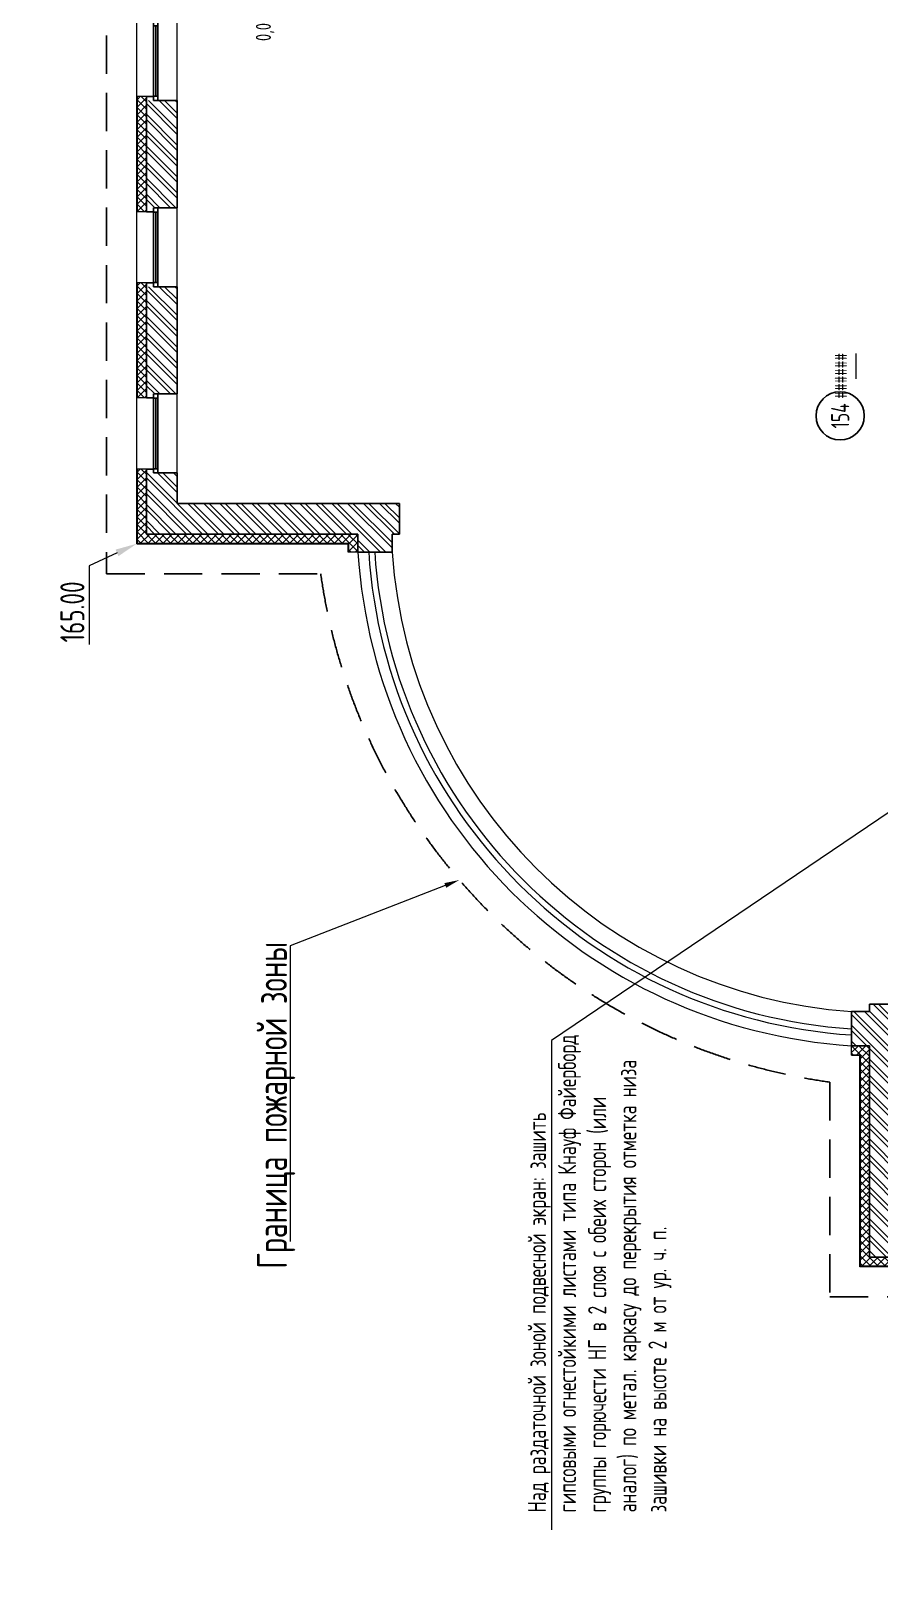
# Model space of a CAD drawing. Header units: millimetres. Extents: x -136099598 to 9192475, y 0 to 779331.
# Drawn here: x -136098870 to -136084788, y 195207 to 221073 of the extents above; entities that cross this region are included whole.
import ezdxf
from ezdxf import colors
from ezdxf.entities.mleader import LeaderData, LeaderLine
from ezdxf.enums import TextEntityAlignment as Align
from ezdxf.math import Vec2, Vec3

# ---------------------------------------------------------------- set-up
doc = ezdxf.new("R2018")
doc.units = ezdxf.units.MM
doc.header["$MEASUREMENT"] = 0
doc.linetypes.add('DASHED', pattern=[19.05, 12.7, -6.35])
doc.layers.get('0').update_dxf_attribs({"color": 250, "lineweight": 9})
doc.layers.add('АР_Выноски_пожарная зона', color=7, linetype='Continuous', lineweight=5, true_color=0xdb0000)
doc.layers.add('АР_Граница ПБ', color=7, linetype='Continuous', lineweight=80, true_color=0xf60404)
for name, color, linetype, lineweight in [('АР_Маркер экспликации', 239, 'Continuous', 13), ('АР_Навесной фасад', 5, 'Continuous', 5), ('АР_Номер помещения', 1, 'Continuous', 25), ('АР_Окна', 4, 'Continuous', 0), ('АР_Отметки', 250, 'Continuous', 15), ('АР_Отметки угловые', 250, 'Continuous', 15), ('АР_Помещения_площадь', 19, 'Continuous', 9), ('АР_Сущ Несущая стена', 202, 'Continuous', 30), ('АР_Утеплитель', 250, 'Continuous', 9), ('АР_Штриховка кирпич', 250, 'Continuous', 9)]:
    doc.layers.add(name, color=color, linetype=linetype, lineweight=lineweight)
doc.layers.add('АР_Названия помещений', color=124, linetype='Continuous', lineweight=5, plot=False)
doc.layers.add('АР_новое окно', color=160, linetype='Continuous')
doc.styles.add('ISOCPEUR', font='isocpeur.ttf', dxfattribs={"width": 0.7})
doc.styles.get("Standard").update_dxf_attribs({"font": 'isocpeur.ttf'})
doc.styles.add('ГОСТ 2.304', font='isocpeur.ttf', dxfattribs={"width": 0.7})

# ---------------------------------------------------------------- blocks, each defined once
blk = doc.blocks.new('_DotSmall')
at = {"color": 0, "linetype": 'ByBlock', "const_width": 0.5}
blk.add_lwpolyline([(-0.0625, 0, 1), (0.0625, 0, 1)], format="xyb", close=True, dxfattribs=at)
blk = doc.blocks.new('*U160')
at = {"layer": 'АР_новое окно', "lineweight": 20}
for p, q in [((0, 1310), (-70, 1310)), ((0, 0), (-70, 0))]:
    blk.add_line(p, q, dxfattribs=at)
at = {"layer": 'АР_новое окно'}
for p, q in [((-70, 1310), (-70, 0)), ((-70, 0), (-70, 1310)), ((0, 1310), (0, 0)), ((0, 1240), (-70, 1240)), ((-35, 1240), (-35, 70)), ((0, 70), (-70, 70))]:
    blk.add_line(p, q, dxfattribs=at)
blk = doc.blocks.new('*U446')
at = {"layer": 'АР_Номер помещения', "color": 7}
blk.add_circle((-1643, -7528), 400, dxfattribs=at)
at = {"layer": 'АР_Помещения_площадь', "color": 7}
blk.add_line((-606, -7787), (-1028, -7787), dxfattribs=at)
at = {"color": 7, "style": 'ISOCPEUR', "width": 0.7, "flags": 1}
blk.add_attdef('КАТЕГОРИЯ', (-499, -2092), '', height=250, dxfattribs=at)
at = {"layer": 'АР_Номер помещения', "color": 7, "style": 'ISOCPEUR', "width": 0.7}
blk.add_attdef('НОМЕР_ПОМЕЩЕНИЯ', text='', height=300, dxfattribs=at).set_placement((-1643, -7528), align=Align.MIDDLE_CENTER)
at = {"layer": 'АР_Помещения_площадь', "color": 7, "lineweight": 30, "width": 0.7, "flags": 104}
blk.add_attdef('ИМЯ_ПОМЕЩЕНИЯ', text='', height=100, dxfattribs=at).set_placement((158, 1217), align=Align.MIDDLE_CENTER)
at = {"layer": 'АР_Помещения_площадь', "color": 7, "style": 'ISOCPEUR', "width": 0.7}
blk.add_attdef('ПЛОЩАДЬ_ПОМЕЩЕНИЯ', text='', height=200, dxfattribs=at).set_placement((-601, -7541), align=Align.MIDDLE_RIGHT)
blk = doc.blocks.new('A$C13decc58')
at = {"layer": 'АР_Утеплитель', "ltscale": 100}
h = blk.add_hatch(dxfattribs=at)
h.set_pattern_fill('ANSI37', color=256, scale=700)
h.set_pattern_definition([(45, (-959769.59, 103360.44), (-61.871843, 61.871843), []), (135, (-959769.59, 103360.44), (-61.871843, -61.871843), [])])
h.paths.add_polyline_path([(18600, 67468), (17520, 67468), (17520, 63959), (17220, 63959), (17220, 64109), (17370, 64109), (17370, 67618), (18600, 67618)])
h = blk.add_hatch(dxfattribs=at)
h.set_pattern_fill('ANSI37', color=256, scale=700)
h.set_pattern_definition([(45, (-956679.59, 103360.44), (-61.871843, 61.871843), []), (135, (-956679.59, 103360.44), (-61.871843, -61.871843), [])])
h.paths.add_polyline_path([(21690, 67468), (21690, 67618), (19780, 67618), (19780, 67468)])
h = blk.add_hatch(dxfattribs=at)
h.set_pattern_fill('ANSI37', color=256, scale=700)
h.set_pattern_definition([(45, (-953589.59, 103360.44), (-61.871843, 61.871843), []), (135, (-953589.59, 103360.44), (-61.871843, -61.871843), [])])
h.paths.add_polyline_path([(23010, 67468), (23010, 67618), (22870, 67618), (22870, 67468)])
h.paths.add_polyline_path([(23010, 67618), (23010, 67468), (24780, 67468), (24780, 67618)])
h = blk.add_hatch(dxfattribs=at)
h.set_pattern_fill('ANSI37', color=256, scale=700)
h.set_pattern_definition([(45, (-970519.26, 90270.44), (-61.871843, 61.871843), []), (135, (-970519.26, 90270.44), (-61.871843, -61.871843), [])])
h.paths.add_polyline_path([(5371, 54562), (5520, 54562), (5371, 54562), (5371, 54378), (5520, 54378), (5521, 55468), (9030, 55468), (9030, 55768), (8880, 55768), (8880, 55618), (5371, 55618)])
at = {"layer": 'АР_Штриховка кирпич', "ltscale": 100}
h = blk.add_hatch(dxfattribs=at)
h.set_pattern_fill('ANSI32', color=256, scale=500)
h.set_pattern_definition([(45, (-980759.27, 104034.47), (-132.58252, 132.58252), []), (45, (-980670.88, 104034.47), (-132.58252, 132.58252), [])])
h.paths.add_polyline_path([(18535, 67468), (17520, 67468), (17520, 63959), (17220, 63959), (17220, 63392), (17520, 63392), (17520, 63268), (18030, 63268), (18030, 66958), (18535, 66958)])
h = blk.add_hatch(dxfattribs=at)
h.set_pattern_fill('ANSI32', color=256, scale=500)
h.set_pattern_definition([(45, (-978434.27, 104034.47), (-132.58252, 132.58252), []), (45, (-978345.88, 104034.47), (-132.58252, 132.58252), [])])
h.paths.add_polyline_path([(21625, 67468), (19845, 67468), (19845, 66958), (21625, 66958)])
h = blk.add_hatch(dxfattribs=at)
h.set_pattern_fill('ANSI32', color=256, scale=500)
h.set_pattern_definition([(45, (-975344.27, 104034.47), (-132.58252, 132.58252), []), (45, (-975255.88, 104034.47), (-132.58252, 132.58252), [])])
h.paths.add_polyline_path([(24715, 67468), (22935, 67468), (22935, 66958), (24715, 66958)])
h = blk.add_hatch(dxfattribs=at)
h.set_pattern_fill('ANSI32', color=256, scale=500)
h.set_pattern_definition([(45, (-939466.22, 101430.4), (-132.58252, 132.58252), []), (45, (-939377.83, 101430.4), (-132.58252, 132.58252), [])])
h.paths.add_polyline_path([(9720, 55468), (9597, 55468), (9597, 55768), (9030, 55768), (9030, 55468), (5520, 55468), (5520, 54443), (6030, 54443), (6030, 54958), (9720, 54958)])
at = {"layer": 'АР_Граница ПБ', "linetype": 'DASHED', "lineweight": 30, "ltscale": 50}
blk.add_lwpolyline([(46410, 68638), (34860, 68638), (34860, 65128), (27700, 65128), (27700, 68128), (16860, 68128), (16860, 64575, 0.334723), (8425, 56128), (4860, 56128), (4860, 42283), (10800, 42288), (10800, 18379)], format="xyb", dxfattribs=at)
at = {"layer": 'АР_Навесной фасад', "ltscale": 100}
for p, q in [((17360, 67628), (17360, 64119)), ((17360, 67628), (21690, 67628)), ((17370, 67618), (17370, 64109)), ((17370, 67618), (18600, 67618)), ((19780, 67618), (21690, 67618)), ((21690, 67628), (23313, 67628)), ((22870, 67618), (23313, 67618)), ((23250, 67628), (27200, 67628)), ((23250, 67618), (24780, 67618)), ((5360, 55628), (8870, 55628)), ((5360, 54519), (5360, 55628)), ((5370, 55618), (8880, 55618)), ((5370, 54519), (5370, 55618))]:
    blk.add_line(p, q, dxfattribs=at)
for points in [[(18600, 67468), (18600, 67628)], [(19780, 67468), (19780, 67628)], [(21690, 67468), (21690, 67628)], [(22870, 67468), (22870, 67628)], [(24780, 67468), (24780, 67628)], [(17220, 64119), (17360, 64119)], [(17220, 63959), (17220, 64119)], [(17220, 64109), (17370, 64109)], [(8870, 55768), (8870, 55628)], [(8870, 55768), (9030, 55768)], [(8880, 55768), (8880, 55618)]]:
    blk.add_lwpolyline(points, dxfattribs=at)
at = {"layer": 'АР_Окна', "lineweight": 15, "ltscale": 100}
for p, q in [((18535, 66958), (19845, 66958)), ((21625, 66958), (22935, 66958)), ((24715, 66958), (26025, 66958))]:
    blk.add_line(p, q, dxfattribs=at)
for radius, start, end in [(8590, 93.7379, 176.2621), (8490, 93.782, 176.218)]:
    blk.add_arc((17780, 55208), radius, start, end, dxfattribs=at)
at = {"layer": 'АР_Сущ Несущая стена', "ltscale": 100}
for p, q in [((17520, 67468), (17520, 63959)), ((17520, 67468), (18600, 67468)), ((18535, 67349), (18535, 66958)), ((18535, 67349), (18600, 67349)), ((18600, 67349), (18600, 67468)), ((19780, 67468), (21690, 67468)), ((19780, 67349), (19780, 67468)), ((19780, 67349), (19845, 67349)), ((19845, 67349), (19845, 66958)), ((21625, 67349), (21625, 66958)), ((21625, 67349), (21690, 67349)), ((21690, 67349), (21690, 67468)), ((22870, 67468), (24780, 67468)), ((22870, 67349), (22870, 67468)), ((22870, 67349), (22935, 67349)), ((22935, 67349), (22935, 66958)), ((24715, 67349), (24715, 66958)), ((24715, 67349), (24780, 67349)), ((24780, 67349), (24780, 67468)), ((18030, 66958), (18030, 63268)), ((18030, 66958), (18535, 66958)), ((19845, 66958), (21625, 66958)), ((22935, 66958), (24715, 66958)), ((17220, 63959), (17220, 63392)), ((17520, 63392), (17520, 63268)), ((17520, 63268), (18030, 63268)), ((9030, 55768), (9597, 55768)), ((5520, 54378), (5520, 55468)), ((5520, 55468), (9030, 55468)), ((9597, 55468), (9720, 55468)), ((9720, 54958), (9720, 55468))]:
    blk.add_line(p, q, dxfattribs=at)
for points in [[(17220, 63959), (17520, 63959)], [(17220, 63392), (17520, 63392)], [(9030, 55768), (9030, 55468)], [(9597, 55768), (9597, 55468)]]:
    blk.add_lwpolyline(points, dxfattribs=at)
at = {"layer": 'АР_Сущ Несущая стена', "lineweight": 18, "ltscale": 100}
for radius, start, end in [(8768, 93.6618, 176.3382), (8202, 93.9148, 176.0852)]:
    blk.add_arc((17780, 55208), radius, start, end, dxfattribs=at)
at = {"layer": 'АР_Маркер экспликации', "color": 7}
ref = blk.add_blockref('*U446', (21125, 63485), dxfattribs=at)
ref.add_attrib('НОМЕР_ПОМЕЩЕНИЯ', '154', dxfattribs={"layer": 'АР_Номер помещения', "color": 7, "height": 300, "style": 'ISOCPEUR', "width": 0.7}).set_placement((19482, 55956), align=Align.MIDDLE_CENTER)
lines = blk.add_mtext('\\W0.8000;Обеденный зал', dxfattribs={"layer": 'АР_Названия помещений', "insert": (21277, 52538), "char_height": 3070.49, "width": 926.94, "attachment_point": 1})
ref.add_attrib('ИМЯ_ПОМЕЩЕНИЯ', '', (21277, 52538), dxfattribs={"flags": 104}).embed_mtext(lines)
ref.add_attrib('ПЛОЩАДЬ_ПОМЕЩЕНИЯ', '######', dxfattribs={"layer": 'АР_Помещения_площадь', "color": 7, "height": 200, "style": 'ISOCPEUR', "width": 0.7}).set_placement((20524, 55944), align=Align.MIDDLE_RIGHT)
at = {"layer": 'АР_новое окно', "xscale": -1, "rotation": 90}
for p in [(19845, 67279), (22935, 67279), (26025, 67279)]:
    blk.add_blockref('*U160', p, dxfattribs=at)
at = {"layer": 'АР_Выноски_пожарная зона'}
ml = blk.add_multileader_mtext('Standard', dxfattribs=at)
ml.set_content('{\\H1.25x;Граница пожарной зоны} ', color=256, style='ГОСТ 2.304')
ml.set_leader_properties()
ml.build(insert=Vec2(0, 0))
ml.multileader.update_dxf_attribs({"text_left_attachment_type": 6, "text_right_attachment_type": 6, "dogleg_length": 100, "arrow_head_size": 250})
ctx = ml.context
ctx.base_point, ctx.char_height, ctx.arrow_head_size, ctx.landing_gap_size, ctx.plane_origin = Vec3(5304, 65085), 400, 250, 25, Vec3(11754, 61778)
ctx.left_attachment, ctx.right_attachment = 6, 6
notes = []
notes.append((ctx, [(1, (1, 1, 0), (10686, 65085), (-1, 0), 100, [(0, [(11780, 62275)], 256, [])])]))
ctx.mtext.insert, ctx.mtext.width, ctx.mtext.flow_direction = Vec3(5329, 65635), 5825.46, 5
ml = blk.add_multileader_mtext('Standard', dxfattribs=at)
ml.set_content('Над раздаточной зоной подвесной экран: зашить гипсовыми огнестойкими листами типа Кнауф Файерборд\\Pгруппы горючести НГ в 2 слоя с обеих сторон (или аналог) по метал. каркасу до перекрытия отметка низа зашивки на высоте 2 м от ур. ч. п.', color=256, style='ГОСТ 2.304')
ml.set_leader_properties()
ml.build(insert=Vec2(0, 0))
ml.multileader.update_dxf_attribs({"text_left_attachment_type": 6, "text_right_attachment_type": 6, "dogleg_length": 100, "arrow_head_size": 250})
ctx = ml.context
ctx.base_point, ctx.char_height, ctx.arrow_head_size, ctx.landing_gap_size, ctx.plane_origin = Vec3(1260, 60748), 300, 250, 25, Vec3(3568, 60316)
ctx.left_attachment, ctx.right_attachment = 6, 6
notes.append((ctx, [(1, (1, 1, 0), (9117, 60748), (-1, 0), 100, [(0, [(13782, 53845)], 256, [])])]))
ctx.mtext.insert, ctx.mtext.width, ctx.mtext.flow_direction = Vec3(1285, 61138), 7919.95, 5
at = {"layer": 'АР_Отметки'}
ml = blk.add_multileader_mtext('Standard', dxfattribs=at)
ml.set_content('-0,010', color=256, style='ISOCPEUR')
ml.set_leader_properties(color=256, linetype='Continuous', lineweight=-1)
ml.set_arrow_properties(name='DOTSMALL')
ml.build(insert=Vec2(0, 0))
ml.multileader.update_dxf_attribs({"has_text_frame": 1, "text_left_attachment_type": 4, "text_right_attachment_type": 4, "dogleg_length": 100, "arrow_head_size": 180})
ctx = ml.context
ctx.base_point, ctx.char_height, ctx.arrow_head_size, ctx.landing_gap_size, ctx.plane_origin = Vec3(37116, 68980, 0), 250, 180, 50, Vec3(37035, 67779, 0)
ctx.left_attachment, ctx.right_attachment = 4, 4
notes.append((ctx, [(0, (0, 0, 0), (0, 0), (1, 0), 1, [])]))
ctx.mtext.insert, ctx.mtext.width, ctx.mtext.line_spacing_style, ctx.mtext.flow_direction = Vec3(37166, 69380, 0), 852.7, 2, 5
ml = blk.add_multileader_mtext('Standard', dxfattribs=at)
ml.set_content('0,000', color=256, style='ISOCPEUR')
ml.set_leader_properties(color=256, linetype='Continuous', lineweight=-1)
ml.set_arrow_properties(name='DOTSMALL')
ml.build(insert=Vec2(0, 0))
ml.multileader.update_dxf_attribs({"has_text_frame": 1, "text_left_attachment_type": 4, "text_right_attachment_type": 4, "dogleg_length": 100, "arrow_head_size": 180})
ctx = ml.context
ctx.base_point, ctx.char_height, ctx.arrow_head_size, ctx.landing_gap_size, ctx.plane_origin = Vec3(36698, 66871, 0), 250, 180, 50, Vec3(36617, 65670, 0)
ctx.left_attachment, ctx.right_attachment = 4, 4
notes.append((ctx, [(0, (0, 0, 0), (0, 0), (1, 0), 1, [])]))
ctx.mtext.insert, ctx.mtext.width, ctx.mtext.line_spacing_style, ctx.mtext.flow_direction = Vec3(36748, 67271, 0), 852.7, 2, 5
ml = blk.add_multileader_mtext('Standard', dxfattribs=at)
ml.set_content('+1,975', color=256, style='ISOCPEUR')
ml.set_leader_properties(color=256, linetype='Continuous', lineweight=-1)
ml.set_arrow_properties(name='DOTSMALL')
ml.build(insert=Vec2(0, 0))
ml.multileader.update_dxf_attribs({"has_text_frame": 1, "text_left_attachment_type": 4, "text_right_attachment_type": 4, "dogleg_length": 100, "arrow_head_size": 180})
ctx = ml.context
ctx.base_point, ctx.char_height, ctx.arrow_head_size, ctx.landing_gap_size, ctx.plane_origin = Vec3(41925, 65727, 0), 250, 180, 50, Vec3(41844, 64526, 0)
ctx.left_attachment, ctx.right_attachment = 4, 4
notes.append((ctx, [(0, (0, 0, 0), (0, 0), (1, 0), 1, [])]))
ctx.mtext.insert, ctx.mtext.width, ctx.mtext.line_spacing_style, ctx.mtext.flow_direction = Vec3(41975, 66127, 0), 852.7, 2, 5
ml = blk.add_multileader_mtext('Standard', dxfattribs=at)
ml.set_content('-0,010', color=256, style='ISOCPEUR')
ml.set_leader_properties(color=256, linetype='Continuous', lineweight=-1)
ml.set_arrow_properties(name='DOTSMALL')
ml.build(insert=Vec2(0, 0))
ml.multileader.update_dxf_attribs({"has_text_frame": 1, "text_left_attachment_type": 4, "text_right_attachment_type": 4, "dogleg_length": 100, "arrow_head_size": 180})
ctx = ml.context
ctx.base_point, ctx.char_height, ctx.arrow_head_size, ctx.landing_gap_size, ctx.plane_origin = Vec3(28122, 65416, 0), 250, 180, 50, Vec3(28040, 64215, 0)
ctx.left_attachment, ctx.right_attachment = 4, 4
notes.append((ctx, [(0, (0, 0, 0), (0, 0), (1, 0), 1, [])]))
ctx.mtext.insert, ctx.mtext.width, ctx.mtext.line_spacing_style, ctx.mtext.flow_direction = Vec3(28172, 65816, 0), 852.7, 2, 5
ml = blk.add_multileader_mtext('Standard', dxfattribs=at)
ml.set_content('0,000', color=256, style='ISOCPEUR')
ml.set_leader_properties(color=256, linetype='Continuous', lineweight=-1)
ml.set_arrow_properties(name='DOTSMALL')
ml.build(insert=Vec2(0, 0))
ml.multileader.update_dxf_attribs({"has_text_frame": 1, "text_left_attachment_type": 4, "text_right_attachment_type": 4, "dogleg_length": 100, "arrow_head_size": 180})
ctx = ml.context
ctx.base_point, ctx.char_height, ctx.arrow_head_size, ctx.landing_gap_size, ctx.plane_origin = Vec3(25652, 65251, 0), 250, 180, 50, Vec3(25570, 64050, 0)
ctx.left_attachment, ctx.right_attachment = 4, 4
notes.append((ctx, [(0, (0, 0, 0), (0, 0), (1, 0), 1, [])]))
ctx.mtext.insert, ctx.mtext.width, ctx.mtext.line_spacing_style, ctx.mtext.flow_direction = Vec3(25702, 65651, 0), 852.7, 2, 5
ml = blk.add_multileader_mtext('Standard', dxfattribs=at)
ml.set_content('+1,975', color=256, style='ISOCPEUR')
ml.set_leader_properties(color=256, linetype='Continuous', lineweight=-1)
ml.set_arrow_properties(name='DOTSMALL')
ml.build(insert=Vec2(0, 0))
ml.multileader.update_dxf_attribs({"has_text_frame": 1, "text_left_attachment_type": 4, "text_right_attachment_type": 4, "dogleg_length": 100, "arrow_head_size": 180})
ctx = ml.context
ctx.base_point, ctx.char_height, ctx.arrow_head_size, ctx.landing_gap_size, ctx.plane_origin = Vec3(67184, 63069, 0), 250, 180, 50, Vec3(67103, 61868, 0)
ctx.left_attachment, ctx.right_attachment = 4, 4
notes.append((ctx, [(0, (0, 0, 0), (0, 0), (1, 0), 1, [])]))
ctx.mtext.insert, ctx.mtext.width, ctx.mtext.line_spacing_style, ctx.mtext.flow_direction = Vec3(67234, 63469, 0), 852.7, 2, 5
ml = blk.add_multileader_mtext('Standard', dxfattribs=at)
ml.set_content('0,000', color=256, style='ISOCPEUR')
ml.set_leader_properties(color=256, linetype='Continuous', lineweight=-1)
ml.set_arrow_properties(name='DOTSMALL')
ml.build(insert=Vec2(0, 0))
ml.multileader.update_dxf_attribs({"has_text_frame": 1, "text_left_attachment_type": 4, "text_right_attachment_type": 4, "dogleg_length": 100, "arrow_head_size": 180})
ctx = ml.context
ctx.base_point, ctx.char_height, ctx.arrow_head_size, ctx.landing_gap_size, ctx.plane_origin = Vec3(67977, 56052, 0), 250, 180, 50, Vec3(67896, 54851, 0)
ctx.left_attachment, ctx.right_attachment = 4, 4
notes.append((ctx, [(0, (0, 0, 0), (0, 0), (1, 0), 1, [])]))
ctx.mtext.insert, ctx.mtext.width, ctx.mtext.line_spacing_style, ctx.mtext.flow_direction = Vec3(68027, 56452, 0), 852.7, 2, 5
at = {"layer": 'АР_Отметки угловые'}
ml = blk.add_multileader_mtext('Standard', dxfattribs=at)
ml.set_content('165.00', color=256, style='ISOCPEUR')
ml.set_leader_properties(color=256, linetype='ByLayer', lineweight=-1)
ml.build(insert=Vec2(0, 0))
ml.multileader.update_dxf_attribs({"text_left_attachment_type": 6, "text_right_attachment_type": 6, "dogleg_length": 50, "arrow_head_size": 360})
ctx = ml.context
ctx.base_point, ctx.char_height, ctx.arrow_head_size, ctx.landing_gap_size, ctx.plane_origin = Vec3(15813, 68416), 400, 360, 100, Vec3(4574, 67102)
ctx.left_attachment, ctx.right_attachment = 6, 6
notes.append((ctx, [(0, (1, 1, 0), (16995, 68416), (-1, 0), 30, [(1, [(17360, 67628)], 0, [])])]))
ctx.mtext.insert, ctx.mtext.defined_height, ctx.mtext.line_spacing_style, ctx.mtext.flow_direction = Vec3(15721, 68896), 1008, 2, 5
for ctx, leaders in notes:
    for number, flags, end, landing, length, lines in leaders:
        leader = LeaderData()
        leader.index, (leader.has_last_leader_line, leader.has_dogleg_vector, leader.attachment_direction) = number, flags
        leader.last_leader_point, leader.dogleg_vector, leader.dogleg_length = Vec3(end), Vec3(landing), length
        for number, points, colour, breaks in lines:
            line = LeaderLine()
            line.index, line.vertices, line.color, line.breaks = number, Vec3.list(points), colors.encode_raw_color(colour), breaks
            leader.lines.append(line)
        ctx.leaders.append(leader)

msp = doc.modelspace()

# ---------------------------------------------------------------- block references
at = {"ltscale": 150, "rotation": 89.99999999999999}
msp.add_blockref('A$C13decc58', (-136029490, 195207.4), dxfattribs=at)

doc.saveas('drawing.dxf')
